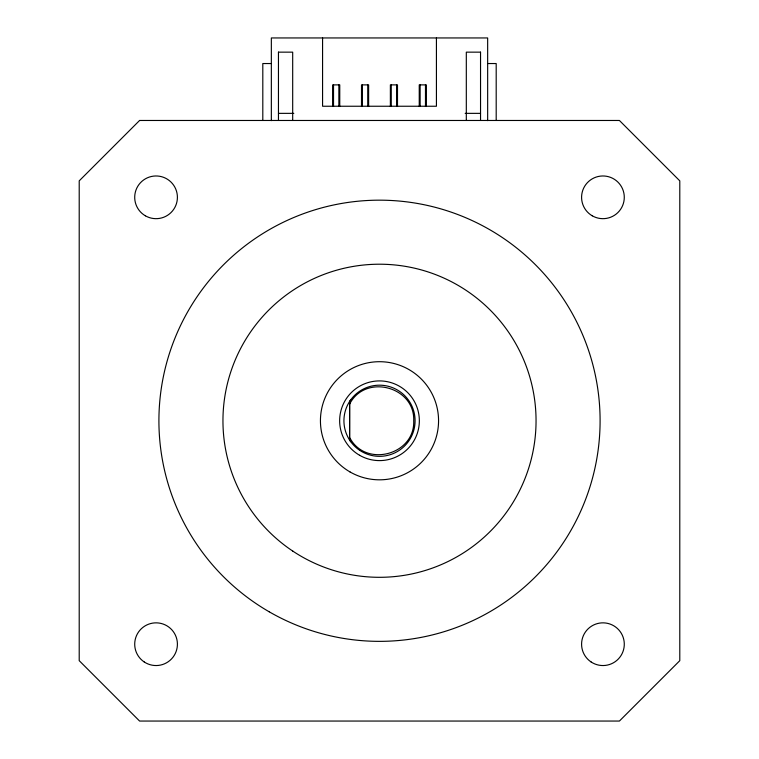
<?xml version="1.0" encoding="UTF-8"?>
<svg xmlns="http://www.w3.org/2000/svg" width="759" height="759" viewBox="0 0 759 759"><rect width="100%" height="100%" fill="white"/><g stroke="black" fill="none" stroke-linecap="round" stroke-linejoin="round"><path stroke-width="1.14" d="M349.633 404.073L349.614 437.393C365.126 468.075 415.05 455.115 413.721 420.761C415.04 386.435 365.202 373.456 349.633 404.073L349.614 401.464L349.614 440.049M349.463 401.691L350.715 399.851M278.458 52.153L292.689 52.153L292.689 120.472M480.542 52.153L466.311 52.153L466.311 120.472M271.096 63.538L262.804 63.538L262.804 120.472M487.904 63.538L496.196 63.538L496.196 120.472M278.458 113.357L293.818 113.357M465.182 113.357L480.542 113.357M349.463 439.822L350.715 441.672M487.657 120.615L487.657 37.95L271.342 37.95L271.342 120.615M480.542 52.105L480.542 120.472M436.425 37.95L436.425 106.241L322.575 106.241L322.575 37.95M426.359 106.526L426.359 84.885L419.243 84.885L419.243 106.526M425.476 84.885L425.476 106.526M420.135 84.885L420.135 106.526M397.498 106.526L397.498 84.885L390.373 84.885L390.373 106.526M396.606 84.885L396.606 106.526M391.264 84.885L391.264 106.526M368.627 106.526L368.627 84.885L361.502 84.885L361.502 106.526M367.736 84.885L367.736 106.526M362.394 84.885L362.394 106.526M339.757 106.526L339.757 84.885L332.641 84.885L332.641 106.526M338.865 84.885L338.865 106.526M333.524 84.885L333.524 106.526M278.458 52.105L278.458 120.472M139.59 120.472L79.211 180.851L79.211 660.672L139.59 721.05L619.41 721.05L679.789 660.672L679.789 180.851L619.41 120.472L139.59 120.472M349.965 471.908A59.06 59.06 0 0 0 438.56 420.761A59.06 59.06 0 0 0 349.965 369.614A59.06 59.06 0 0 0 349.965 471.908M269.208 611.801A220.594 220.594 0 0 0 600.094 420.761A220.594 220.594 0 0 0 269.208 229.721A220.594 220.594 0 0 0 269.208 611.801M292.87 551.157A156.553 156.553 0 0 0 535.74 430.59A156.553 156.553 0 0 0 309.89 280.536A156.553 156.553 0 0 0 292.87 551.157M144.248 661.981A21.347 21.347 0 0 0 177.369 645.539A21.347 21.347 0 0 0 146.572 625.074A21.347 21.347 0 0 0 144.248 661.981M591.128 661.981A21.347 21.347 0 0 0 624.249 645.539A21.347 21.347 0 0 0 593.443 625.074A21.347 21.347 0 0 0 591.128 661.981M592.267 215.812A21.347 21.347 0 0 0 624.287 197.321A21.347 21.347 0 0 0 592.267 178.83A21.347 21.347 0 0 0 592.267 215.812M145.386 215.812A21.347 21.347 0 0 0 177.407 197.321A21.347 21.347 0 0 0 145.386 178.83A21.347 21.347 0 0 0 145.386 215.812M359.813 450.391A35.578 35.578 0 0 0 415.012 422.991A35.578 35.578 0 0 0 363.684 388.893A35.578 35.578 0 0 0 359.813 450.391M359.576 455.267A39.847 39.847 0 0 0 419.347 420.761A39.847 39.847 0 0 0 359.576 386.246A39.847 39.847 0 0 0 359.576 455.267"/></g></svg>
